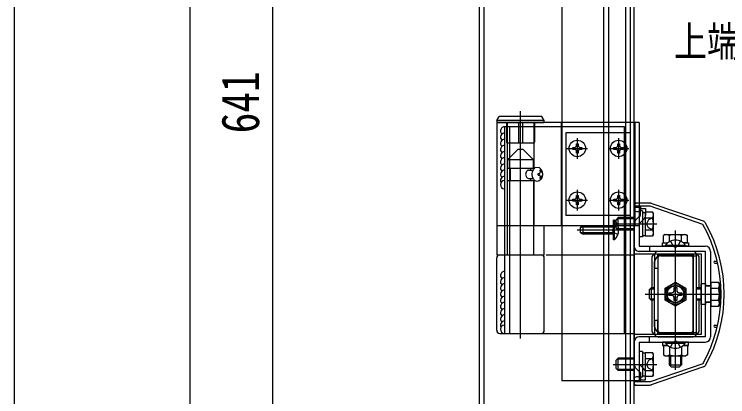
# Model space of a CAD drawing. Units: millimetres, scale not verified. Extents: x -1312 to 1312, y -2119 to 2123.
# Drawn here: x -1312.5 to -967.2, y -1459 to -1273.9 of the extents above; entities that cross this region are included whole.
import ezdxf
from ezdxf.enums import TextEntityAlignment as Align

# ---------------------------------------------------------------- set-up
doc = ezdxf.new("R2010")
doc.units = ezdxf.units.MM
doc.header["$LTSCALE"] = 10
for name, color, linetype in [('0-1_USER1', 3, 'Continuous'), ('0-4_YKK_12', 2, 'Continuous'), ('0-5_YKK_13', 4, 'Continuous'), ('0-7_YKK_D', 6, 'Continuous'), ('0-8_YKK_ZWAK', 7, 'Continuous')]:
    doc.layers.add(name, color=color, linetype=linetype)
doc.styles.add('ＭＳ ゴシック', font='')
doc.styles.get('ＭＳ ゴシック').set_extended_font_data('MS Gothic')

msp = doc.modelspace()

# ---------------------------------------------------------------- linework, layer by layer
at = {"layer": '0-4_YKK_12'}
for p, q in [((-1012.5, -1493.86), (-1012.5, -454.86)), ((-1012.5, -1451.36), (-1047.5, -1451.36))]:
    msp.add_line(p, q, dxfattribs=at)
for points in [[(-1087.5, -451.36), (-1087.5, -454.86), (-1087.5, -1493.86)], [(-1012.5, -471.36), (-1047.5, -471.36), (-1047.5, -1451.36)]]:
    msp.add_lwpolyline(points, dxfattribs=at)
at = {"layer": '0-5_YKK_13'}
for p, q in [((-1027.1, -1519.36), (-1027.1, -1098.36)), ((-1024.8, -1519.36), (-1024.8, -1098.36)), ((-1016.5, -1519.36), (-1016.5, -1098.36)), ((-1067.5, -1430.86), (-1067.5, -1320.86)), ((-1079, -1325.36), (-1077.85, -1323.36)), ((-1079, -1325.36), (-1079, -1326.36)), ((-1056, -1325.36), (-1079, -1325.36)), ((-1057.15, -1323.36), (-1077.85, -1323.36)), ((-1056, -1325.36), (-1057.15, -1323.36)), ((-1079, -1326.36), (-1079, -1376.36)), ((-1047.5, -1326.36), (-1079, -1326.36)), ((-1074.2, -1326.36), (-1074.2, -1335.86)), ((-1074, -1326.36), (-1074, -1376.36)), ((-1072.9, -1328.36), (-1072.9, -1428.36)), ((-1068.5, -1326.36), (-1068.5, -1336.36)), ((-1066.5, -1326.36), (-1066.5, -1336.36)), ((-1061, -1326.36), (-1061, -1348.73)), ((-1060.8, -1326.36), (-1060.8, -1335.86)), ((-1047.8, -1326.36), (-1047.8, -1376.36)), ((-1014.5, -1331.36), (-1045.5, -1331.36)), ((-1045.5, -1331.36), (-1045.5, -1371.36)), ((-1014.5, -1331.36), (-1014.5, -1371.36)), ((-1040, -1333.86), (-1040, -1343.86)), ((-1020, -1333.86), (-1020, -1343.86)), ((-1073.85, -1344.36), (-1068.85, -1339.36)), ((-1061.3, -1336.36), (-1073.7, -1336.36)), ((-1066.15, -1339.36), (-1068.85, -1339.36)), ((-1061.15, -1344.36), (-1066.15, -1339.36)), ((-1045, -1338.86), (-1035, -1338.86)), ((-1041.35, -1339.31), (-1042.25, -1339.31)), ((-1025, -1338.86), (-1015, -1338.86)), ((-1021.35, -1339.31), (-1022.25, -1339.31)), ((-1072.5, -1348.36), (-1072.5, -1354.36)), ((-1063.61, -1349.36), (-1061.4, -1349.36)), ((-1062.5, -1349.36), (-1062.5, -1348.36)), ((-1058, -1349.26), (-1057.41, -1349.26)), ((-1063.61, -1353.36), (-1061.4, -1353.36)), ((-1062.5, -1354.36), (-1062.5, -1353.36)), ((-1059.02, -1350.94), (-1058.43, -1350.94)), ((-1059.02, -1351.78), (-1058.43, -1351.78)), ((-1058, -1353.46), (-1057.41, -1353.46)), ((-1061, -1353.99), (-1061, -1376.36)), ((-1040, -1358.86), (-1040, -1368.86)), ((-1020, -1358.86), (-1020, -1368.86)), ((-1045, -1363.86), (-1035, -1363.86)), ((-1025, -1363.86), (-1015, -1363.86)), ((-1041.35, -1364.31), (-1042.25, -1364.31)), ((-1021.35, -1364.31), (-1022.25, -1364.31)), ((-1012.5, -1365.36), (-1011.5, -1365.36)), ((-1004.75, -1366.86), (-1012.5, -1366.86)), ((-1012.5, -1386.16), (-1012.5, -1367.36)), ((-1012.5, -1367.36), (-1010, -1367.36)), ((-1010, -1367.36), (-1010, -1386.16)), ((-1009.5, -1366.86), (-1009.5, -1368.69)), ((-979.3, -1375.6), (-1004.75, -1366.86)), ((-978.99, -1374.12), (-1004.18, -1365.47)), ((-1010, -1369.11), (-1010, -1381.61)), ((-1008.4, -1369.11), (-1010, -1369.11)), ((-1008.4, -1369.11), (-1008.4, -1381.61)), ((-1008.4, -1369.79), (-1007.2, -1369.79)), ((-1007.2, -1369.59), (-1003.65, -1369.59)), ((-1007, -1367.86), (-1007, -1371.36)), ((-1003.2, -1370.36), (-1003.65, -1369.59)), ((-1003.2, -1380.36), (-1003.2, -1370.36)), ((-1014.5, -1371.36), (-1045.5, -1371.36)), ((-1022.5, -1383.11), (-1022.5, -1373.61)), ((-1012.5, -1372.9), (-1020.74, -1372.9)), ((-1020.2, -1378.36), (-1020.2, -1372.36)), ((-1010, -1375.4), (-1007.73, -1373.13)), ((-1007.2, -1372.48), (-1003.65, -1372.48)), ((-1079, -1376.36), (-1079, -1390.36)), ((-1038.5, -1377.06), (-1037.1, -1376.36)), ((-1038.5, -1379.66), (-1038.5, -1377.06)), ((-1022.5, -1377.02), (-1038.41, -1377.02)), ((-1022.5, -1376.36), (-1037.1, -1376.36)), ((-1022.7, -1375.36), (-1001.45, -1375.36)), ((-1018.5, -1378.36), (-1040, -1378.36)), ((-1038.5, -1379.66), (-1037.1, -1380.36)), ((-1022.5, -1379.71), (-1038.41, -1379.71)), ((-1012.5, -1377.82), (-1020.74, -1377.82)), ((-1008.4, -1380.94), (-1007.2, -1380.94)), ((-1007.2, -1378.25), (-1003.65, -1378.25)), ((-1003.2, -1380.36), (-1003.65, -1381.14)), ((-997.5, -1380.56), (-998.27, -1381.01)), ((-998.27, -1384.56), (-998.27, -1381.01)), ((-997.5, -1380.56), (-987.5, -1380.56)), ((-995.39, -1383.94), (-995.39, -1381.01)), ((-992.5, -1446.06), (-992.5, -1378.56)), ((-989.61, -1383.94), (-989.61, -1381.01)), ((-987.5, -1380.56), (-986.73, -1381.01)), ((-986.73, -1384.56), (-986.73, -1381.01)), ((-1021.99, -1383.11), (-1022.5, -1383.11)), ((-1008.4, -1381.61), (-1010, -1381.61)), ((-986.73, -1384.56), (-988.73, -1384.56)), ((-1010, -1386.16), (-978, -1386.16)), ((-1005.12, -1386.16), (-1005.12, -1388.66)), ((-997.25, -1385.65), (-997.25, -1386.16)), ((-997.25, -1386.16), (-987.75, -1386.16)), ((-1055, -1390.36), (-1012.5, -1390.36)), ((-1012.5, -1389.86), (-980, -1389.86)), ((-978, -1388.66), (-1010, -1388.66)), ((-1002.6, -1390.26), (-1002.6, -1396.76)), ((-983.9, -1388.76), (-1001.1, -1388.76)), ((-1001.1, -1390.26), (-983.9, -1390.26)), ((-1001.1, -1391.16), (-1001.1, -1390.26)), ((-983.9, -1390.36), (-1001.1, -1390.36)), ((-1001.1, -1391.16), (-1001.1, -1396.76)), ((-999.6, -1390.76), (-982.4, -1390.76)), ((-983.9, -1390.26), (-983.9, -1390.76)), ((-982.4, -1428.46), (-982.4, -1390.26)), ((-978, -1430.06), (-978, -1388.66)), ((-975.5, -1388.66), (-975.5, -1430.06)), ((-1079, -1426.86), (-1079, -1391.86)), ((-1056, -1426.86), (-1056, -1391.86)), ((-1004, -1391.86), (-1004, -1406.36)), ((-1002.6, -1424.96), (-1002.6, -1393.76)), ((-1001, -1391.86), (-1001, -1426.86)), ((-984, -1426.86), (-984, -1391.86)), ((-981, -1406.36), (-981, -1391.86)), ((-973.4, -1393.36), (-972.29, -1393.36)), ((-973.4, -1394.36), (-972.06, -1394.36)), ((-1002.6, -1396.76), (-1001.1, -1396.76)), ((-997.5, -1406.48), (-992.5, -1403.59)), ((-992.5, -1403.59), (-987.5, -1406.48)), ((-980, -1414.36), (-980, -1404.36)), ((-978, -1404.36), (-980, -1404.36)), ((-978, -1404.36), (-978, -1405.46)), ((-971.2, -1404.36), (-971.65, -1403.59)), ((-971.2, -1404.36), (-971.2, -1414.36)), ((-1002.6, -1406.9), (-1004.74, -1406.9)), ((-1004.2, -1406.36), (-1004.2, -1412.36)), ((-997.5, -1412.25), (-997.5, -1406.48)), ((-995.65, -1409.96), (-995.65, -1408.76)), ((-995.65, -1408.76), (-994.41, -1408.76)), ((-993.1, -1406.21), (-991.9, -1406.21)), ((-993.1, -1407.45), (-993.1, -1406.21)), ((-991.9, -1406.21), (-991.9, -1407.45)), ((-990.59, -1408.76), (-989.35, -1408.76)), ((-989.35, -1408.76), (-989.35, -1409.96)), ((-980, -1406.36), (-982.4, -1406.36)), ((-980, -1406.9), (-982.4, -1406.9)), ((-975.5, -1405.36), (-978, -1405.36)), ((-975.2, -1413.26), (-975.2, -1405.46)), ((-975.2, -1406.48), (-971.65, -1406.48)), ((-1007.2, -1409.36), (-971.2, -1409.36)), ((-1002.6, -1411.82), (-1004.74, -1411.82)), ((-994.41, -1409.96), (-995.65, -1409.96)), ((-993.1, -1412.51), (-993.1, -1411.27)), ((-991.9, -1411.27), (-991.9, -1412.51)), ((-989.35, -1409.96), (-990.59, -1409.96)), ((-980, -1411.82), (-982.4, -1411.82)), ((-975.2, -1412.25), (-971.65, -1412.25)), ((-1004, -1412.36), (-1004, -1426.86)), ((-991.9, -1412.51), (-993.1, -1412.51)), ((-980, -1412.36), (-982.4, -1412.36)), ((-981, -1426.86), (-981, -1412.36)), ((-978, -1414.36), (-980, -1414.36)), ((-978, -1413.26), (-978, -1414.36)), ((-975.5, -1413.36), (-978, -1413.36)), ((-975.2, -1415.14), (-971.65, -1415.14)), ((-971.2, -1414.36), (-971.65, -1415.14)), ((-1002.6, -1421.96), (-1001.1, -1421.96)), ((-1002.6, -1421.96), (-1002.6, -1428.46)), ((-973.4, -1424.36), (-972.06, -1424.36)), ((-973.4, -1425.36), (-972.29, -1425.36)), ((-1077.5, -1428.36), (-1055, -1428.36)), ((-1055, -1428.36), (-1012.5, -1428.36)), ((-1001.1, -1428.36), (-983.9, -1428.36)), ((-1001.1, -1428.46), (-983.9, -1428.46)), ((-999.6, -1427.96), (-982.4, -1427.96)), ((-978, -1430.06), (-1010, -1430.06)), ((-1010, -1432.56), (-1010, -1451.36)), ((-1010, -1432.56), (-978, -1432.56)), ((-1005.12, -1432.56), (-1005.12, -1430.06)), ((-1001.1, -1429.96), (-983.9, -1429.96)), ((-997.25, -1433.07), (-997.25, -1432.56)), ((-997.25, -1432.56), (-987.75, -1432.56)), ((-995.39, -1434.79), (-995.39, -1438.72)), ((-989.61, -1434.79), (-989.61, -1438.72)), ((-986.73, -1434.16), (-988.73, -1434.16)), ((-1010, -1437.11), (-1010, -1449.61)), ((-1008.4, -1437.11), (-1010, -1437.11)), ((-1008.4, -1437.11), (-1008.4, -1449.61)), ((-1008.4, -1437.79), (-1007.2, -1437.79)), ((-1007.2, -1437.59), (-1003.65, -1437.59)), ((-1003.2, -1438.36), (-1003.65, -1437.59)), ((-1003.2, -1448.36), (-1003.2, -1438.36)), ((-994.96, -1439.16), (-994.96, -1444.1)), ((-990.04, -1439.16), (-990.04, -1444.1)), ((-1012.5, -1440.9), (-1020.74, -1440.9)), ((-1020.2, -1446.36), (-1020.2, -1440.36)), ((-1010, -1443.33), (-1007.73, -1445.59)), ((-1007.2, -1440.48), (-1003.65, -1440.48)), ((-979.3, -1443.13), (-1004.75, -1451.86)), ((-1022.7, -1443.36), (-1001.45, -1443.36)), ((-1012.5, -1445.82), (-1020.74, -1445.82)), ((-1007.2, -1446.25), (-1003.65, -1446.25)), ((-978.99, -1444.61), (-1004.18, -1453.25)), ((-995.5, -1443.56), (-989.5, -1443.56)), ((-1008.4, -1449.61), (-1010, -1449.61)), ((-1009.5, -1451.86), (-1009.5, -1450.04)), ((-1008.4, -1448.94), (-1007.2, -1448.94)), ((-1007, -1450.86), (-1007, -1447.36)), ((-1003.2, -1448.36), (-1003.65, -1449.14)), ((-1004.75, -1451.86), (-1012.5, -1451.86)), ((-1012.5, -1453.36), (-1004.83, -1453.36)), ((-1011.5, -1453.36), (-1012.5, -1453.36))]:
    msp.add_line(p, q, dxfattribs=at)
for points in [[(-1014.2, -1519.36), (-1014.2, -1098.36), (-1085.2, -1098.36), (-1085.2, -1519.36)], [(-1079, -1326.36), (-1056, -1326.36), (-1056, -1325.36)], [(-1010, -1326.36), (-1012.5, -1326.36), (-1047.5, -1326.36)], [(-1012.2, -1326.36), (-1012.2, -1365.36), (-1012.2, -1376.36)], [(-1010, -1326.36), (-1010, -1365.36), (-1010, -1376.36)], [(-1042.25, -1339.31), (-1042.25, -1338.41), (-1041.35, -1338.41)], [(-1040.45, -1337.51), (-1040.45, -1336.61), (-1039.55, -1336.61), (-1039.55, -1337.51)], [(-1038.65, -1338.41), (-1037.75, -1338.41), (-1037.75, -1339.31), (-1038.65, -1339.31)], [(-1022.25, -1339.31), (-1022.25, -1338.41), (-1021.35, -1338.41)], [(-1020.45, -1337.51), (-1020.45, -1336.61), (-1019.55, -1336.61), (-1019.55, -1337.51)], [(-1018.65, -1338.41), (-1017.75, -1338.41), (-1017.75, -1339.31), (-1018.65, -1339.31)], [(-1039.55, -1340.21), (-1039.55, -1341.11), (-1040.45, -1341.11), (-1040.45, -1340.21)], [(-1019.55, -1340.21), (-1019.55, -1341.11), (-1020.45, -1341.11), (-1020.45, -1340.21)], [(-1058.43, -1350.94), (-1058.31, -1350.93), (-1058.2, -1350.88), (-1058.1, -1350.8), (-1058.02, -1350.7), (-1057.95, -1350.57), (-1057.91, -1350.42), (-1057.89, -1350.27), (-1057.89, -1350.1)], [(-1057.3, -1350.1), (-1057.27, -1350.27), (-1057.22, -1350.42), (-1057.16, -1350.57), (-1057.08, -1350.7), (-1056.98, -1350.8), (-1056.92, -1350.85)], [(-1057.89, -1352.62), (-1057.89, -1352.46), (-1057.91, -1352.3), (-1057.95, -1352.16), (-1058.02, -1352.03), (-1058.1, -1351.92), (-1058.2, -1351.85), (-1058.31, -1351.8), (-1058.43, -1351.78)], [(-1056.92, -1351.88), (-1056.98, -1351.92), (-1057.08, -1352.03), (-1057.16, -1352.16), (-1057.22, -1352.3), (-1057.27, -1352.46), (-1057.3, -1352.62)], [(-1073.85, -1390.36), (-1073.85, -1354.36), (-1061.15, -1354.36), (-1061.15, -1390.36)], [(-1042.25, -1364.31), (-1042.25, -1363.41), (-1041.35, -1363.41)], [(-1040.45, -1362.51), (-1040.45, -1361.61), (-1039.55, -1361.61), (-1039.55, -1362.51)], [(-1038.65, -1363.41), (-1037.75, -1363.41), (-1037.75, -1364.31), (-1038.65, -1364.31)], [(-1022.25, -1364.31), (-1022.25, -1363.41), (-1021.35, -1363.41)], [(-1020.45, -1362.51), (-1020.45, -1361.61), (-1019.55, -1361.61), (-1019.55, -1362.51)], [(-1018.65, -1363.41), (-1017.75, -1363.41), (-1017.75, -1364.31), (-1018.65, -1364.31)], [(-1039.55, -1365.21), (-1039.55, -1366.11), (-1040.45, -1366.11), (-1040.45, -1365.21)], [(-1019.55, -1365.21), (-1019.55, -1366.11), (-1020.45, -1366.11), (-1020.45, -1365.21)], [(-1004.83, -1365.36), (-1012.5, -1365.36), (-1012.5, -1453.36)], [(-1009.5, -1371.36), (-1009.5, -1367.86), (-1007, -1367.86)], [(-1007.2, -1369.59), (-1007.2, -1381.14), (-1003.65, -1381.14)], [(-1021.99, -1383.11), (-1021.99, -1373.61), (-1022.5, -1373.61)], [(-1012.5, -1372.36), (-1020.2, -1372.36), (-1021.2, -1373.36)], [(-1012.5, -1378.36), (-1020.2, -1378.36), (-1021.2, -1377.36), (-1021.2, -1373.36)], [(-1011.77, -1373.63), (-1010, -1371.86), (-1009.5, -1371.36)], [(-1003.2, -1372.31), (-1005.56, -1373.46), (-1006.57, -1375.36)], [(-1079, -1390.36), (-1056, -1390.36), (-1056, -1376.36)], [(-1010, -1376.36), (-1047.5, -1376.36), (-1079, -1376.36)], [(-1022.5, -1380.36), (-1037.1, -1380.36), (-1037.1, -1376.36)], [(-1020.36, -1376.21), (-1022.42, -1377.22), (-1023.03, -1378.36)], [(-1003.2, -1378.41), (-1005.56, -1377.26), (-1006.57, -1375.36)], [(-1020.36, -1380.51), (-1022.42, -1379.51), (-1023.03, -1378.36)], [(-998.75, -1386.16), (-998.75, -1384.56), (-996.27, -1384.56)], [(-988.73, -1384.56), (-986.25, -1384.56), (-986.25, -1386.16), (-998.75, -1386.16)], [(-994.85, -1383.66), (-993.64, -1386.13), (-992.5, -1386.74)], [(-990.15, -1383.66), (-991.35, -1386.13), (-992.5, -1386.74)], [(-997.25, -1385.65), (-987.75, -1385.65), (-987.75, -1386.16)], [(-980, -1389.86), (-980, -1428.86), (-1012.5, -1428.86)], [(-983.9, -1390.76), (-983.9, -1427.96), (-983.9, -1428.46)], [(-975.2, -1415.14), (-975.2, -1403.59), (-971.65, -1403.59)], [(-1002.6, -1406.36), (-1004.2, -1406.36), (-1005.2, -1407.36), (-1005.2, -1411.36)], [(-987.5, -1406.48), (-987.5, -1412.25), (-992.5, -1415.14), (-997.5, -1412.25)], [(-975.2, -1405.46), (-975.5, -1405.46), (-978, -1405.46)], [(-1002.6, -1412.36), (-1004.2, -1412.36), (-1005.2, -1411.36)], [(-975.2, -1413.26), (-975.5, -1413.26), (-978, -1413.26)], [(-1001.1, -1428.46), (-1001.1, -1427.56), (-1001.1, -1421.96)], [(-1010, -1451.36), (-1012.5, -1451.36), (-1012.5, -1432.56)], [(-998.75, -1432.56), (-998.75, -1434.16), (-996.27, -1434.16)], [(-988.73, -1434.16), (-986.25, -1434.16), (-986.25, -1432.56), (-998.75, -1432.56)], [(-997.25, -1433.07), (-987.75, -1433.07), (-987.75, -1432.56)], [(-994.85, -1435.06), (-993.64, -1432.59), (-992.5, -1431.98)], [(-990.15, -1435.06), (-991.35, -1432.59), (-992.5, -1431.98)], [(-996.27, -1434.16), (-998.27, -1434.16), (-998.27, -1438.72), (-997.5, -1439.16), (-987.5, -1439.16)], [(-986.73, -1434.16), (-986.73, -1438.72), (-987.5, -1439.16)], [(-1007.2, -1437.59), (-1007.2, -1449.14), (-1003.65, -1449.14)], [(-995.5, -1439.16), (-995.5, -1443.56), (-994.5, -1444.56), (-990.5, -1444.56)], [(-989.5, -1439.16), (-989.5, -1443.56), (-990.5, -1444.56)], [(-1012.5, -1440.36), (-1020.2, -1440.36), (-1021.2, -1441.36)], [(-1012.5, -1446.36), (-1020.2, -1446.36), (-1021.2, -1445.36), (-1021.2, -1441.36)], [(-1003.2, -1440.31), (-1005.56, -1441.46), (-1006.57, -1443.36)], [(-1011.77, -1445.09), (-1010, -1446.86), (-1009.5, -1447.36)], [(-1003.2, -1446.41), (-1005.56, -1445.26), (-1006.57, -1443.36)], [(-1009.5, -1447.36), (-1009.5, -1450.86), (-1007, -1450.86)]]:
    msp.add_lwpolyline(points, dxfattribs=at)
for points in [[(-1017.2, -1428.36), (-1017.2, -1328.36), (-1075.2, -1328.36), (-1075.2, -1428.36)], [(-1061.15, -1348.36), (-1061.15, -1344.36), (-1073.85, -1344.36), (-1073.85, -1348.36)]]:
    msp.add_lwpolyline(points, close=True, dxfattribs=at)
for centre, radius in [((-1040, -1338.86), 4), ((-1020, -1338.86), 4), ((-1040, -1363.86), 4), ((-1020, -1363.86), 4), ((-992.5, -1409.36), 5), ((-992.5, -1409.36), 4.3), ((-992.5, -1409.36), 4)]:
    msp.add_circle(centre, radius, dxfattribs=at)
for centre, radius, start, end in [((-1075.2, -1330.36), 2, 90, 228.5904), ((-1075.2, -1333.36), 2, 90, 228.5904), ((-1075.2, -1336.36), 2, 90, 228.5904), ((-1073.7, -1335.86), 0.5, 180, 270), ((-1061.3, -1335.86), 0.5, 270, 0), ((-1075.2, -1339.36), 2, 90, 228.5904), ((-1041.35, -1337.51), 0.9, 270, 0), ((-1041.35, -1340.21), 0.9, 0, 90), ((-1038.65, -1337.51), 0.9, 180, 270), ((-1038.65, -1340.21), 0.9, 90, 180), ((-1021.35, -1337.51), 0.9, 270, 0), ((-1021.35, -1340.21), 0.9, 0, 90), ((-1018.65, -1337.51), 0.9, 180, 270), ((-1018.65, -1340.21), 0.9, 90, 180), ((-1075.2, -1342.36), 2, 90, 228.5904), ((-1075.2, -1345.36), 2, 90, 228.5904), ((-1075.2, -1348.36), 2, 90, 228.5904), ((-1075.2, -1351.36), 2, 90, 228.5904), ((-1075.2, -1354.36), 2, 90, 210), ((-1075.2, -1356.36), 2, 90, 270), ((-1041.35, -1362.51), 0.9, 270, 0), ((-1038.65, -1362.51), 0.9, 180, 270), ((-1021.35, -1362.51), 0.9, 270, 0), ((-1018.65, -1362.51), 0.9, 180, 270), ((-1041.35, -1365.21), 0.9, 0, 90), ((-1038.65, -1365.21), 0.9, 90, 180), ((-1021.35, -1365.21), 0.9, 0, 90), ((-1018.65, -1365.21), 0.9, 90, 180), ((-1004.83, -1367.36), 2, 70.9891, 90), ((-1011, -1367.36), 2, 221.4096, 318.5904), ((-1005.76, -1371.03), 2.56, 325.6157, 34.3843), ((-1026.66, -1378.36), 6.66, 314.515, 45.485), ((-1010, -1375.4), 2.5, 135, 180), ((-1009.5, -1371.36), 2.5, 315, 0), ((-1012.75, -1375.36), 9.55, 342.4121, 17.5879), ((-979.64, -1376.01), 2, 29.3741, 70.9891), ((-1038.9, -1409.36), 68.5, 330.4668, 29.5332), ((-1038.9, -1409.36), 70, 330.6259, 29.3741), ((-1005.76, -1379.69), 2.56, 325.6157, 34.3843), ((-996.83, -1383.12), 2.56, 55.6157, 124.3842), ((-992.5, -1390.12), 9.55, 72.412, 107.588), ((-988.17, -1383.12), 2.56, 55.6157, 124.3842), ((-992.5, -1388.94), 5.77, 34.651, 145.349), ((-1010, -1386.16), 2.5, 180, 270), ((-978, -1388.66), 2.5, 0, 90), ((-1077.5, -1391.86), 1.5, 90, 180), ((-1057.5, -1391.86), 1.5, 0, 90), ((-1002.5, -1391.86), 1.5, 93.8226, 180), ((-1001.1, -1390.26), 1.5, 90, 180), ((-999.6, -1393.76), 3, 90, 180), ((-999.5, -1391.86), 1.5, 90, 180), ((-985.5, -1391.86), 1.5, 0, 90), ((-983.9, -1390.26), 1.5, 0, 90), ((-982.5, -1391.86), 1.5, 0, 86.1774), ((-973.4, -1393.86), 0.5, 90, 270), ((-1075.2, -1400.36), 2, 90, 228.5904), ((-1075.2, -1403.36), 2, 90, 228.5904), ((-1075.2, -1406.36), 2, 90, 228.5904), ((-973.76, -1405.03), 2.56, 325.6157, 34.3843), ((-1075.2, -1409.36), 2, 90, 228.5904), ((-994.41, -1407.45), 1.31, 270, 0), ((-990.59, -1407.45), 1.31, 180, 270), ((-980.75, -1409.36), 9.55, 342.4121, 17.5879), ((-1075.2, -1412.36), 2, 90, 228.5904), ((-994.41, -1411.27), 1.31, 0, 90), ((-990.59, -1411.27), 1.31, 90, 180), ((-973.76, -1413.69), 2.56, 325.6157, 34.3843), ((-1075.2, -1415.36), 2, 90, 228.5904), ((-1075.2, -1418.36), 2, 90, 228.5904), ((-1075.2, -1421.36), 2, 90, 228.5904), ((-1075.2, -1424.36), 2, 90, 210), ((-1075.2, -1426.36), 2, 90, 270), ((-999.6, -1424.96), 3, 180, 270), ((-973.4, -1424.86), 0.5, 90, 270), ((-1077.5, -1426.86), 1.5, 180, 270), ((-1057.5, -1426.86), 1.5, 270, 0), ((-1002.5, -1426.86), 1.5, 180, 266.1775), ((-1001.1, -1428.46), 1.5, 180, 270), ((-999.5, -1426.86), 1.5, 180, 270), ((-985.5, -1426.86), 1.5, 270, 0), ((-983.9, -1428.46), 1.5, 270, 0), ((-982.5, -1426.86), 1.5, 273.8225, 0), ((-1010, -1432.56), 2.5, 90, 180), ((-978, -1430.06), 2.5, 270, 0), ((-992.5, -1429.79), 5.77, 214.651, 325.349), ((-1005.76, -1439.03), 2.56, 325.6157, 34.3843), ((-996.83, -1436.61), 2.56, 235.6157, 304.3843), ((-992.5, -1429.61), 9.55, 252.412, 287.5879), ((-988.17, -1436.61), 2.56, 235.6157, 304.3843), ((-1010, -1443.33), 2.5, 180, 225), ((-1012.75, -1443.36), 9.55, 342.4121, 17.5879), ((-1009.5, -1447.36), 2.5, 0, 45), ((-1005.76, -1447.69), 2.56, 325.6157, 34.3843), ((-979.64, -1442.72), 2, 289.0109, 330.6259), ((-1011, -1451.36), 2, 41.4096, 138.5904), ((-1004.83, -1451.36), 2, 270, 289.0109)]:
    msp.add_arc(centre, radius, start, end, dxfattribs=at)
for centre, major_axis, start_param, end_param in [((-1063.61, -1351.36), (0, 2), 0, 3.141593), ((-1064.19, -1351.36), (0, -9), 1.711258, 1.806301), ((-1063.6, -1351.36), (0, -9), 1.711258, 1.806301), ((-1065.38, -1351.36), (0, -9), 1.524113, 1.61748), ((-1064.19, -1351.36), (0, -9), 1.335292, 1.430335), ((-1063.6, -1351.36), (0, -9), 1.335292, 1.430335)]:
    msp.add_ellipse(centre, major_axis=major_axis, ratio=0.707107, start_param=start_param, end_param=end_param, dxfattribs=at)
msp.add_ellipse((-1059.37, -1351.36), major_axis=(0, -3.5), ratio=0.707107, dxfattribs=at)
at = {"layer": '0-7_YKK_D'}
for p, q in [((-1227.5, -451.36), (-1227.5, -1531.36)), ((-1187.5, -1098.36), (-1187.5, -1519.36))]:
    msp.add_line(p, q, dxfattribs=at)
at = {"layer": '0-8_YKK_ZWAK'}
msp.add_line((-1312.5, 2036.3), (-1312.5, -2118.7), dxfattribs=at)

# ---------------------------------------------------------------- texts
at = {"layer": '0-1_USER1', "style": 'ＭＳ ゴシック', "width": 0.8}
msp.add_text('上端までの寸法', height=14.66, dxfattribs=at).set_placement((-993.21, -1298.78), align=Align.BOTTOM_LEFT)
at = {"layer": '0-7_YKK_D', "style": 'ＭＳ ゴシック', "width": 0.8}
msp.add_text('641', height=18.33, rotation=90, dxfattribs=at).set_placement((-1188.5, -1331.53), align=Align.BOTTOM_LEFT)

doc.saveas('drawing.dxf')
